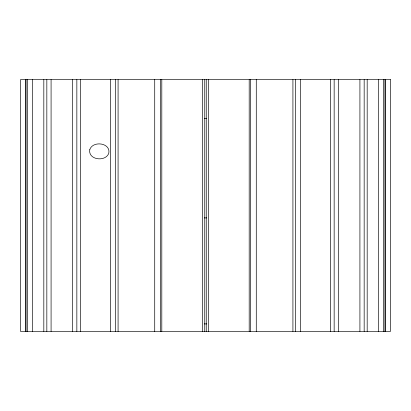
<?xml version="1.0" encoding="UTF-8"?>
<svg xmlns="http://www.w3.org/2000/svg" width="411" height="411" viewBox="0 0 411 411"><rect width="100%" height="100%" fill="white"/><g stroke="black" fill="none" stroke-linecap="round" stroke-linejoin="round"><path stroke-width="0.62" d="M204.241 118.666L206.759 118.666M204.241 217.907L206.759 217.907M204.221 323.914L206.779 323.914M385.544 79.57L385.544 331.43M384.927 79.57L384.927 331.43M383.371 79.57L383.371 331.43M378.629 79.57L378.629 331.43M367.177 79.57L367.177 331.43M364.167 79.57L364.167 331.43M359.918 79.57L359.918 331.43M338.407 79.57L338.407 331.43M334.153 79.57L334.153 331.43M330.685 79.57L330.685 331.43M300.58 79.57L300.58 331.43M295.37 79.57L295.37 331.43M292.92 79.57L292.92 331.43M256.274 79.57L256.274 331.43M250.463 79.57L250.463 331.43M249.194 79.57L249.194 331.43M208.505 79.57L208.505 331.43M206.25 79.57L206.25 331.43M204.75 79.57L204.75 331.43M202.495 79.57L202.495 331.43M161.806 79.57L161.806 331.43M160.537 79.57L160.537 331.43M154.726 79.57L154.726 331.43M118.08 79.57L118.08 331.43M115.63 79.57L115.63 331.43M110.42 79.57L110.42 331.43M80.315 79.57L80.315 331.43M76.847 79.57L76.847 331.43M72.593 79.57L72.593 331.43M51.082 79.57L51.082 331.43M46.833 79.57L46.833 331.43M43.823 79.57L43.823 331.43M32.371 79.57L32.371 331.43M27.629 79.57L27.629 331.43M26.073 79.57L26.073 331.43M25.456 79.57L25.456 331.43M89.834 149.424C87.635 159.848 105.437 162.309 108.761 153.313C110.96 142.889 93.158 140.428 89.834 149.424M390.45 79.57L20.55 79.57L20.55 331.43L390.45 331.43L390.45 79.57"/></g></svg>
